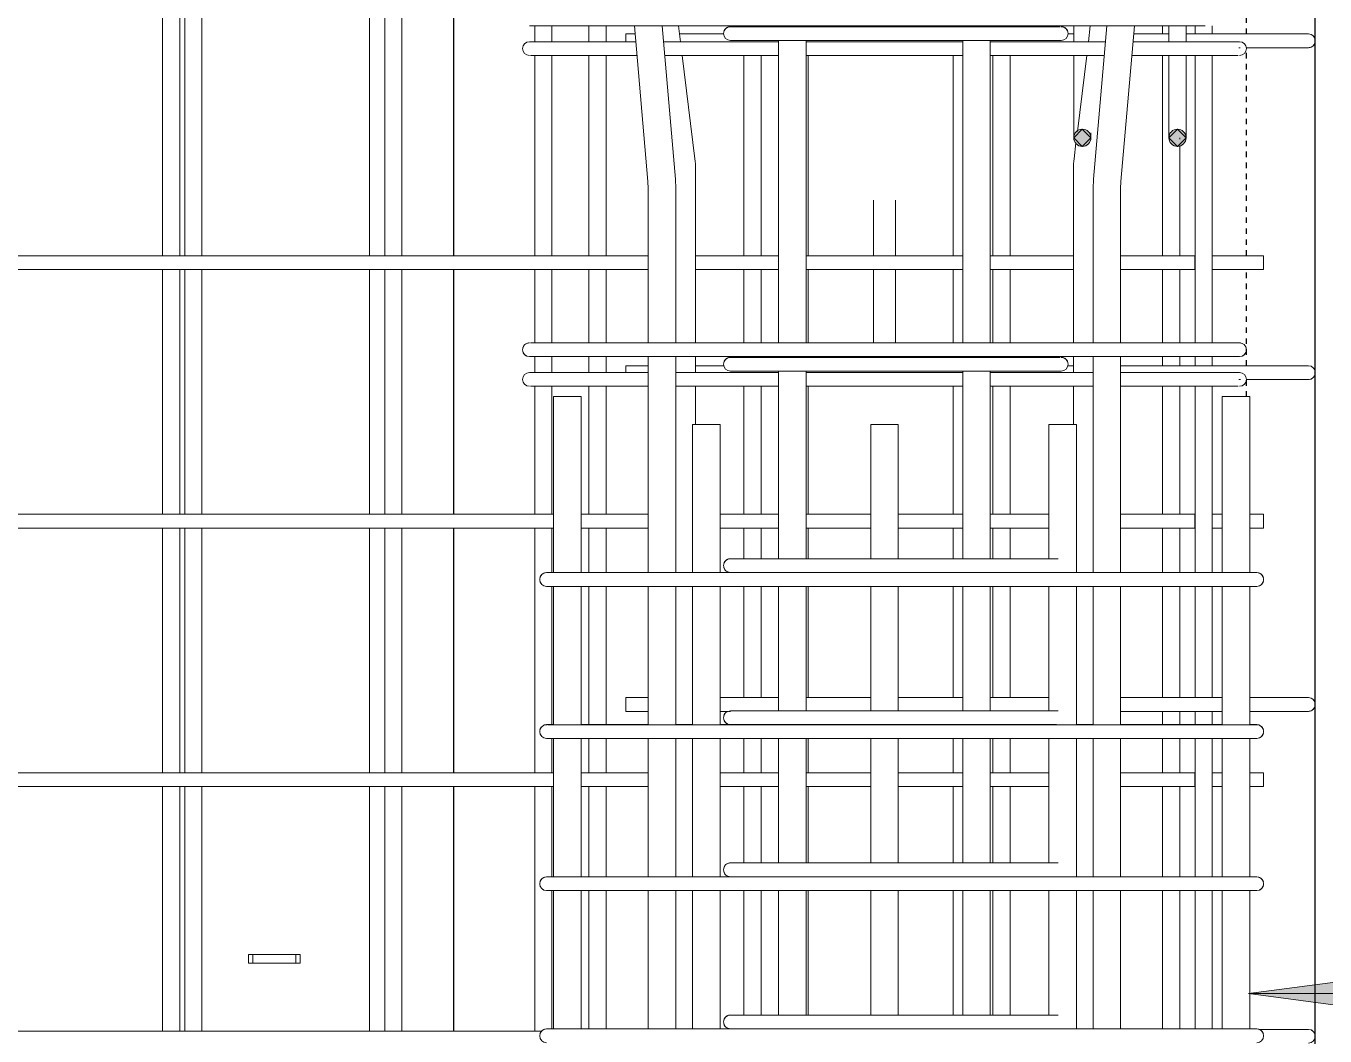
# Model space of a CAD drawing. Header units: millimetres. Extents: x -8986 to 3673, y -4076 to 6190.
# Drawn here: x -5737 to -4983, y -910 to -324 of the extents above; entities that cross this region are included whole.
import ezdxf

# ---------------------------------------------------------------- set-up
doc = ezdxf.new("R2010")
doc.units = ezdxf.units.MM
doc.linetypes.add('Dash', pattern=[6.36, 3.18, -3.18])
for name, color, linetype, lineweight in [('A-GENM', 13, 'Continuous', 18), ('A-WALL', 113, 'Continuous', 25), ('A-WALL-HDLN', 110, 'Dash', 25), ('S-RBAR', 171, 'Continuous', 18), ('S-RBAR-IDEN', 171, 'Continuous', 9)]:
    doc.layers.add(name, color=color, linetype=linetype, lineweight=lineweight)

# ---------------------------------------------------------------- blocks, each defined once
blk = doc.blocks.new('RR spread anchor face based - RR-SA-0_7-110-2888042-Elevation Front 1')
at = {"layer": 'A-GENM'}
for p, q in [((-6075.8, -862.5), (-6073.3, -862.5)), ((-6075.8, -867.5), (-6075.8, -862.5)), ((-6073.3, -862.5), (-6048.3, -862.5)), ((-6073.3, -862.5), (-6073.3, -867.5)), ((-6048.3, -862.5), (-6045.8, -862.5)), ((-6048.3, -862.5), (-6048.3, -867.5)), ((-6045.8, -862.5), (-6045.8, -867.5)), ((-6073.3, -867.5), (-6075.8, -867.5)), ((-6048.3, -867.5), (-6073.3, -867.5)), ((-6045.8, -867.5), (-6048.3, -867.5))]:
    blk.add_line(p, q, dxfattribs=at)
blk = doc.blocks.new('12_7Ø_ Lifting Insert_COLUMN - 12_9Ø Lifting insert-V4-Elevation Front 1')
at = {"layer": 'A-GENM', "flags": 128}
for points in [[(-5245.15, -425), (-5245.15, -425.04), (-5245.15, -425.16), (-5245.15, -425.36), (-5245.15, -425.64), (-5245.15, -426), (-5245.15, -426.43), (-5245.15, -426.95), (-5245.15, -427.54), (-5245.15, -428.21), (-5245.15, -428.95), (-5245.15, -429.76), (-5245.15, -430.65), (-5245.15, -431.61), (-5245.15, -432.64), (-5245.15, -433.73), (-5245.15, -434.9), (-5245.15, -436.12), (-5245.15, -437.41), (-5245.15, -438.76), (-5245.15, -440.16), (-5245.15, -441.63), (-5245.15, -443.14), (-5245.15, -444.71), (-5245.15, -446.32), (-5245.15, -447.98), (-5245.15, -449.69), (-5245.15, -451.43), (-5245.15, -453.22), (-5245.15, -455.03), (-5245.15, -456.88)], [(-5232.45, -457.21), (-5232.45, -456.03), (-5232.45, -454.19), (-5232.45, -452.39), (-5232.45, -450.63), (-5232.45, -448.9), (-5232.45, -447.22), (-5232.45, -445.57), (-5232.45, -443.98), (-5232.45, -442.44), (-5232.45, -440.95), (-5232.45, -439.51), (-5232.45, -438.13), (-5232.45, -436.81), (-5232.45, -435.55), (-5232.45, -434.35), (-5232.45, -433.22), (-5232.45, -432.16), (-5232.45, -431.16), (-5232.45, -430.23), (-5232.45, -429.38), (-5232.45, -428.6), (-5232.45, -427.89), (-5232.45, -427.26), (-5232.45, -426.7), (-5232.45, -426.22), (-5232.45, -425.82), (-5232.45, -425.5), (-5232.45, -425.26), (-5232.45, -425.09), (-5232.45, -425.01), (-5232.45, -425)], [(-5245.15, -465.21), (-5245.15, -466.5), (-5245.15, -468.48), (-5245.15, -470.47), (-5245.15, -472.46), (-5245.15, -474.46), (-5245.15, -476.46), (-5245.15, -478.46), (-5245.15, -480.45), (-5245.15, -482.43), (-5245.15, -484.4), (-5245.15, -486.36), (-5245.15, -488.3), (-5245.15, -490.22), (-5245.15, -492.11), (-5245.15, -493.97), (-5245.15, -495.81), (-5245.15, -497.61), (-5245.15, -499.37), (-5245.15, -501.1), (-5245.15, -502.78), (-5245.15, -504.43), (-5245.15, -506.02), (-5245.15, -507.56)], [(-5232.45, -507.72), (-5232.45, -506.86), (-5232.45, -505.29), (-5232.45, -503.68), (-5232.45, -502.02), (-5232.45, -500.31), (-5232.45, -498.57), (-5232.45, -496.78), (-5232.45, -494.97), (-5232.45, -493.12), (-5232.45, -491.24), (-5232.45, -489.34), (-5232.45, -487.41), (-5232.45, -485.46), (-5232.45, -483.5), (-5232.45, -481.52), (-5232.45, -479.53), (-5232.45, -477.54), (-5232.45, -475.54), (-5232.45, -473.54), (-5232.45, -471.54), (-5232.45, -469.55), (-5232.45, -467.57), (-5232.45, -465.6)]]:
    blk.add_lwpolyline(points, dxfattribs=at)

msp = doc.modelspace()

# ---------------------------------------------------------------- hatches: boundary and pattern name
at = {"layer": 'S-RBAR'}
for points in [[(-5123.99, -393.75), (-5118.99, -388.75), (-5123.99, -383.75), (-5128.99, -388.75)], [(-5068.8, -393.75), (-5063.8, -388.75), (-5068.8, -383.75), (-5073.8, -388.75)]]:
    msp.add_hatch(color=256, dxfattribs=at).paths.add_polyline_path(points)
h = msp.add_hatch(color=256, dxfattribs=at)
edge = h.paths.add_edge_path()
edge.add_arc((-5123.99, -388.75), 5, 0, 360)
h = msp.add_hatch(color=256, dxfattribs=at)
edge = h.paths.add_edge_path()
edge.add_arc((-5068.8, -388.75), 5, 0, 360)
at = {"layer": 'S-RBAR-IDEN'}
msp.add_hatch(color=256, dxfattribs=at).paths.add_polyline_path([(-5027.64, -885.22), (-4952.64, -895.09), (-4952.64, -875.34)])

# ---------------------------------------------------------------- linework, layer by layer
at = {"layer": 'A-WALL'}
for p, q in [((-4988.8, -1395), (-4988.8, 3660)), ((-5488.8, -315.24), (-5488.8, -457.21)), ((-5488.8, -465.21), (-5488.8, -607.17)), ((-5488.8, -615.17), (-5488.8, -757.14)), ((-5488.8, -765.14), (-5488.8, -907.1))]:
    msp.add_line(p, q, dxfattribs=at)
at = {"layer": 'A-WALL-HDLN'}
for p, q in [((-5028.8, -328.5), (-5028.8, -315.24)), ((-5028.8, -457.21), (-5028.8, -336.5)), ((-5028.8, -521), (-5028.8, -465.21)), ((-5028.8, -538.93), (-5028.8, -529))]:
    msp.add_line(p, q, dxfattribs=at)
at = {"layer": 'S-RBAR'}
for p, q in [((-5657.66, -457.21), (-5657.66, -315.24)), ((-5647.66, -457.21), (-5647.66, -315.24)), ((-5644.82, -457.21), (-5644.82, -315.24)), ((-5634.82, -457.21), (-5634.82, -315.24)), ((-5537.58, -457.21), (-5537.58, -315.24)), ((-5528.78, -457.21), (-5528.78, -315.24)), ((-5518.78, -457.21), (-5518.78, -315.24)), ((-5444.8, -323.89), (-5440.07, -323.89)), ((-5441.74, -333.02), (-5441.74, -323.89)), ((-5440.18, -323.89), (-5437.6, -323.89)), ((-5437.72, -323.89), (-5424.8, -323.89)), ((-5431.74, -333.02), (-5431.74, -323.89)), ((-5052.8, -323.89), (-5424.8, -323.89)), ((-5410.33, -333.02), (-5410.33, -323.89)), ((-5400.33, -333.02), (-5400.33, -323.89)), ((-5376.03, -414.07), (-5383.85, -323.89)), ((-5360.08, -412.68), (-5367.79, -323.89)), ((-5357.12, -333.02), (-5358.25, -323.89)), ((-5128.99, -323.89), (-5128.99, -333.02)), ((-5120.48, -333.02), (-5119.36, -323.89)), ((-5117.52, -412.68), (-5109.81, -323.89)), ((-5101.58, -414.07), (-5093.75, -323.89)), ((-5077.47, -328.5), (-5077.47, -323.89)), ((-5073.8, -323.89), (-5073.8, -333.02)), ((-5063.8, -323.89), (-5063.8, -333.02)), ((-5058.6, -328.5), (-5058.6, -323.89)), ((-5048.6, -328.5), (-5048.6, -323.89)), ((-5388.8, -328.5), (-5383.45, -328.5)), ((-5388.8, -333.02), (-5388.8, -328.5)), ((-5357.68, -328.5), (-5332.17, -328.5)), ((-5328.2, -324.29), (-5308.2, -324.29)), ((-5156.2, -324.29), (-5308.2, -324.29)), ((-5156.2, -324.29), (-5142.06, -324.29)), ((-5142.06, -324.29), (-5136.88, -324.29)), ((-5136.24, -324.29), (-5136.2, -324.29)), ((-5132.23, -328.5), (-5128.99, -328.5)), ((-5094.15, -328.5), (-5073.8, -328.5)), ((-5063.8, -328.5), (-5012.8, -328.5)), ((-4992.8, -328.5), (-5012.8, -328.5)), ((-5424.8, -333.02), (-5444.8, -333.02)), ((-5424.8, -333.02), (-5383.06, -333.02)), ((-5367, -333.02), (-5300.2, -333.02)), ((-5328.2, -332.29), (-5308.2, -332.29)), ((-5156.2, -332.29), (-5308.2, -332.29)), ((-5300.2, -401.82), (-5300.2, -332.29)), ((-5284.2, -401.82), (-5284.2, -332.29)), ((-5284.2, -333.02), (-5193.4, -333.02)), ((-5193.4, -401.82), (-5193.4, -332.29)), ((-5177.4, -401.82), (-5177.4, -332.29)), ((-5177.4, -333.02), (-5110.61, -333.02)), ((-5156.2, -332.29), (-5143.28, -332.29)), ((-5143.41, -332.29), (-5140.82, -332.29)), ((-5140.93, -332.29), (-5136.2, -332.29)), ((-5094.55, -333.02), (-5052.8, -333.02)), ((-5032.8, -333.02), (-5052.8, -333.02)), ((-5033.1, -336.5), (-5032.35, -336.5)), ((-5028.87, -336.5), (-5012.8, -336.5)), ((-4992.8, -336.5), (-5012.8, -336.5)), ((-5438.95, -341.02), (-5444.12, -341.02)), ((-5441.74, -457.21), (-5441.74, -341.02)), ((-5424.8, -341.02), (-5438.95, -341.02)), ((-5431.74, -457.21), (-5431.74, -341.02)), ((-5424.8, -341.02), (-5382.37, -341.02)), ((-5410.33, -457.21), (-5410.33, -341.02)), ((-5400.33, -457.21), (-5400.33, -341.02)), ((-5366.31, -341.02), (-5300.2, -341.02)), ((-5348.79, -400.89), (-5356.14, -341.02)), ((-5320.31, -457.21), (-5320.31, -341.02)), ((-5310.31, -457.21), (-5310.31, -341.02)), ((-5284.2, -341.02), (-5193.4, -341.02)), ((-5283.09, -457.21), (-5283.09, -341.02)), ((-5198.89, -457.21), (-5198.89, -341.02)), ((-5177.4, -341.02), (-5111.3, -341.02)), ((-5175.84, -457.21), (-5175.84, -341.02)), ((-5165.84, -457.21), (-5165.84, -341.02)), ((-5128.99, -341.02), (-5128.99, -353.75)), ((-5126.87, -385.03), (-5121.47, -341.02)), ((-5095.24, -341.02), (-5052.8, -341.02)), ((-5077.47, -457.21), (-5077.47, -341.02)), ((-5073.8, -341.02), (-5073.8, -353.75)), ((-5063.8, -341.02), (-5063.8, -353.75)), ((-5058.6, -507.72), (-5058.6, -341.02)), ((-5038.66, -341.02), (-5052.8, -341.02)), ((-5048.6, -507.72), (-5048.6, -341.02)), ((-5033.49, -341.02), (-5038.66, -341.02)), ((-5128.99, -353.75), (-5128.99, -388.75)), ((-5073.8, -353.75), (-5073.8, -388.75)), ((-5063.8, -353.75), (-5063.8, -388.75)), ((-5123.99, -383.75), (-5128.99, -388.75)), ((-5118.99, -388.75), (-5123.99, -383.75)), ((-5068.8, -383.75), (-5073.8, -388.75)), ((-5063.8, -388.75), (-5068.8, -383.75)), ((-5128.99, -388.75), (-5123.99, -393.75)), ((-5128.82, -400.89), (-5127.69, -391.73)), ((-5123.99, -393.75), (-5118.99, -388.75)), ((-5118.99, -385.78), (-5118.99, -388.75)), ((-5073.8, -388.75), (-5068.8, -393.75)), ((-5068.8, -393.75), (-5063.8, -388.75)), ((-5067.47, -389.58), (-5067.47, -388.75)), ((-5067.47, -457.21), (-5067.47, -393.58)), ((-5348.43, -507.72), (-5348.43, -406.73)), ((-5300.2, -406.7), (-5300.2, -401.82)), ((-5300.2, -507.72), (-5300.2, -406.7)), ((-5284.2, -406.7), (-5284.2, -401.82)), ((-5284.2, -507.72), (-5284.2, -406.7)), ((-5193.4, -406.7), (-5193.4, -401.82)), ((-5193.4, -507.72), (-5193.4, -406.7)), ((-5177.4, -406.7), (-5177.4, -401.82)), ((-5177.4, -507.72), (-5177.4, -406.7)), ((-5129.17, -507.72), (-5129.17, -406.73)), ((-5375.84, -418.25), (-5376.03, -414.07)), ((-5359.84, -418.25), (-5360.08, -412.68)), ((-5117.76, -418.25), (-5117.52, -412.68)), ((-5101.76, -418.25), (-5101.58, -414.07)), ((-5375.84, -507.72), (-5375.84, -418.25)), ((-5359.84, -507.72), (-5359.84, -418.25)), ((-5117.76, -507.72), (-5117.76, -418.25)), ((-5101.76, -507.72), (-5101.76, -418.25)), ((-6276.57, -457.21), (-5375.84, -457.21)), ((-5348.43, -457.21), (-5300.2, -457.21)), ((-5284.2, -457.21), (-5193.4, -457.21)), ((-5177.4, -457.21), (-5129.17, -457.21)), ((-5101.76, -457.21), (-5058.8, -457.21)), ((-5058.8, -465.21), (-5058.8, -457.21)), ((-5048.6, -457.21), (-5018.8, -457.21)), ((-5018.8, -465.21), (-5018.8, -457.21)), ((-6277.51, -465.21), (-5375.84, -465.21)), ((-5657.66, -607.17), (-5657.66, -465.21)), ((-5647.66, -607.17), (-5647.66, -465.21)), ((-5644.82, -607.17), (-5644.82, -465.21)), ((-5634.82, -607.17), (-5634.82, -465.21)), ((-5537.58, -607.17), (-5537.58, -465.21)), ((-5528.78, -607.17), (-5528.78, -465.21)), ((-5518.78, -607.17), (-5518.78, -465.21)), ((-5441.74, -507.72), (-5441.74, -465.21)), ((-5431.74, -507.72), (-5431.74, -465.21)), ((-5410.33, -507.72), (-5410.33, -465.21)), ((-5400.33, -507.72), (-5400.33, -465.21)), ((-5348.43, -465.21), (-5300.2, -465.21)), ((-5320.31, -507.72), (-5320.31, -465.21)), ((-5310.31, -507.72), (-5310.31, -465.21)), ((-5284.2, -465.21), (-5193.4, -465.21)), ((-5283.09, -507.72), (-5283.09, -465.21)), ((-5198.89, -507.72), (-5198.89, -465.21)), ((-5177.4, -465.21), (-5129.17, -465.21)), ((-5175.84, -507.72), (-5175.84, -465.21)), ((-5165.84, -507.72), (-5165.84, -465.21)), ((-5101.76, -465.21), (-5058.8, -465.21)), ((-5077.47, -507.72), (-5077.47, -465.21)), ((-5067.47, -507.72), (-5067.47, -465.21)), ((-5048.6, -465.21), (-5018.8, -465.21)), ((-5444.8, -507.72), (-5444.72, -507.72)), ((-5444.12, -507.72), (-5438.95, -507.72)), ((-5438.95, -507.72), (-5424.8, -507.72)), ((-5052.8, -507.72), (-5424.8, -507.72)), ((-5052.8, -507.72), (-5032.8, -507.72)), ((-5444.8, -515.72), (-5440.07, -515.72)), ((-5441.74, -524.93), (-5441.74, -515.72)), ((-5440.18, -515.72), (-5437.6, -515.72)), ((-5437.72, -515.72), (-5424.8, -515.72)), ((-5431.74, -524.93), (-5431.74, -515.72)), ((-5052.8, -515.72), (-5424.8, -515.72)), ((-5410.33, -524.93), (-5410.33, -515.72)), ((-5400.33, -524.93), (-5400.33, -515.72)), ((-5375.84, -641), (-5375.84, -515.72)), ((-5359.84, -641), (-5359.84, -515.72)), ((-5348.43, -524.93), (-5348.43, -515.72)), ((-5328.2, -516.15), (-5308.2, -516.15)), ((-5156.2, -516.15), (-5308.2, -516.15)), ((-5156.2, -516.15), (-5142.06, -516.15)), ((-5142.06, -516.15), (-5136.88, -516.15)), ((-5136.24, -516.15), (-5136.2, -516.15)), ((-5129.17, -524.93), (-5129.17, -515.72)), ((-5117.76, -641), (-5117.76, -515.72)), ((-5101.76, -641), (-5101.76, -515.72)), ((-5077.47, -521), (-5077.47, -515.72)), ((-5067.47, -521), (-5067.47, -515.72)), ((-5058.6, -521), (-5058.6, -515.72)), ((-5052.8, -515.72), (-5032.8, -515.72)), ((-5048.6, -521), (-5048.6, -515.72)), ((-5424.8, -524.93), (-5444.8, -524.93)), ((-5424.8, -524.93), (-5375.84, -524.93)), ((-5388.8, -521), (-5375.84, -521)), ((-5388.8, -524.93), (-5388.8, -521)), ((-5359.84, -524.93), (-5300.2, -524.93)), ((-5348.43, -521), (-5332.09, -521)), ((-5328.2, -524.15), (-5308.2, -524.15)), ((-5156.2, -524.15), (-5308.2, -524.15)), ((-5300.2, -632.93), (-5300.2, -524.15)), ((-5284.2, -632.93), (-5284.2, -524.15)), ((-5284.2, -524.93), (-5193.4, -524.93)), ((-5193.4, -632.93), (-5193.4, -524.15)), ((-5177.4, -632.93), (-5177.4, -524.15)), ((-5177.4, -524.93), (-5117.76, -524.93)), ((-5156.2, -524.15), (-5143.28, -524.15)), ((-5143.41, -524.15), (-5140.82, -524.15)), ((-5140.93, -524.15), (-5136.2, -524.15)), ((-5132.31, -521), (-5129.17, -521)), ((-5101.76, -521), (-5012.8, -521)), ((-5101.76, -524.93), (-5052.8, -524.93)), ((-5032.8, -524.93), (-5052.8, -524.93)), ((-4992.8, -521), (-5012.8, -521)), ((-5438.95, -532.93), (-5444.12, -532.93)), ((-5441.74, -607.17), (-5441.74, -532.93)), ((-5424.8, -532.93), (-5438.95, -532.93)), ((-5431.74, -607.17), (-5431.74, -532.93)), ((-5424.8, -532.93), (-5375.84, -532.93)), ((-5410.33, -607.17), (-5410.33, -532.93)), ((-5400.33, -607.17), (-5400.33, -532.93)), ((-5359.84, -532.93), (-5300.2, -532.93)), ((-5348.43, -555), (-5348.43, -532.93)), ((-5320.31, -607.17), (-5320.31, -532.93)), ((-5310.31, -607.17), (-5310.31, -532.93)), ((-5284.2, -532.93), (-5193.4, -532.93)), ((-5283.09, -607.17), (-5283.09, -532.93)), ((-5198.89, -607.17), (-5198.89, -532.93)), ((-5177.4, -532.93), (-5117.76, -532.93)), ((-5175.84, -607.17), (-5175.84, -532.93)), ((-5165.84, -607.17), (-5165.84, -532.93)), ((-5129.17, -555), (-5129.17, -532.93)), ((-5101.76, -532.93), (-5052.8, -532.93)), ((-5077.47, -607.17), (-5077.47, -532.93)), ((-5067.47, -607.17), (-5067.47, -532.93)), ((-5058.6, -640.93), (-5058.6, -532.93)), ((-5038.66, -532.93), (-5052.8, -532.93)), ((-5048.6, -640.93), (-5048.6, -532.93)), ((-5033.49, -532.93), (-5038.66, -532.93)), ((-5033.15, -529), (-5032.27, -529)), ((-5028.85, -529), (-5012.8, -529)), ((-4992.8, -529), (-5012.8, -529)), ((-5414.8, -538.93), (-5430.8, -538.93)), ((-5430.8, -641), (-5430.8, -538.93)), ((-5414.8, -641), (-5414.8, -538.93)), ((-5042.8, -538.93), (-5042.8, -641)), ((-5042.8, -538.93), (-5026.8, -538.93)), ((-5026.8, -538.93), (-5026.8, -641)), ((-5350.2, -555), (-5350.2, -641)), ((-5350.2, -555), (-5334.2, -555)), ((-5334.2, -555), (-5334.2, -641)), ((-5246.8, -555), (-5246.8, -632.93)), ((-5246.8, -555), (-5230.8, -555)), ((-5230.8, -555), (-5230.8, -632.93)), ((-5143.4, -555), (-5143.4, -632.93)), ((-5143.4, -555), (-5127.4, -555)), ((-5127.4, -555), (-5127.4, -641)), ((-6212.02, -607.17), (-5430.98, -607.17)), ((-5414.8, -607.17), (-5375.84, -607.17)), ((-5334.2, -607.17), (-5300.2, -607.17)), ((-5284.2, -607.17), (-5246.8, -607.17)), ((-5230.8, -607.17), (-5193.4, -607.17)), ((-5177.4, -607.17), (-5143.4, -607.17)), ((-5101.76, -607.17), (-5058.8, -607.17)), ((-5058.8, -615.17), (-5058.8, -607.17)), ((-5048.6, -607.17), (-5042.8, -607.17)), ((-5026.8, -607.17), (-5018.8, -607.17)), ((-5018.8, -615.17), (-5018.8, -607.17)), ((-6212.02, -615.17), (-5430.98, -615.17)), ((-5657.66, -757.14), (-5657.66, -615.17)), ((-5647.66, -757.14), (-5647.66, -615.17)), ((-5644.82, -757.14), (-5644.82, -615.17)), ((-5634.82, -757.14), (-5634.82, -615.17)), ((-5537.58, -757.14), (-5537.58, -615.17)), ((-5528.78, -757.14), (-5528.78, -615.17)), ((-5518.78, -757.14), (-5518.78, -615.17)), ((-5441.74, -757.14), (-5441.74, -615.17)), ((-5431.74, -640.93), (-5431.74, -615.17)), ((-5414.8, -615.17), (-5375.84, -615.17)), ((-5410.33, -640.93), (-5410.33, -615.17)), ((-5400.33, -640.93), (-5400.33, -615.17)), ((-5334.2, -615.17), (-5300.2, -615.17)), ((-5320.31, -632.93), (-5320.31, -615.17)), ((-5310.31, -632.93), (-5310.31, -615.17)), ((-5284.2, -615.17), (-5246.8, -615.17)), ((-5283.09, -632.93), (-5283.09, -615.17)), ((-5230.8, -615.17), (-5193.4, -615.17)), ((-5198.89, -632.93), (-5198.89, -615.17)), ((-5177.4, -615.17), (-5143.4, -615.17)), ((-5175.84, -632.93), (-5175.84, -615.17)), ((-5165.84, -632.93), (-5165.84, -615.17)), ((-5101.76, -615.17), (-5058.8, -615.17)), ((-5077.47, -640.93), (-5077.47, -615.17)), ((-5067.47, -640.93), (-5067.47, -615.17)), ((-5048.6, -615.17), (-5042.8, -615.17)), ((-5026.8, -615.17), (-5018.8, -615.17)), ((-5328.2, -632.93), (-5308.2, -632.93)), ((-5156.2, -632.93), (-5308.2, -632.93)), ((-5156.2, -632.93), (-5142.06, -632.93)), ((-5142.06, -632.93), (-5137.99, -632.93)), ((-5431.25, -640.93), (-5434.8, -640.93)), ((-5434.8, -641), (-5434.72, -641)), ((-5434.12, -641), (-5428.95, -641)), ((-5428.95, -641), (-5414.8, -641)), ((-5414.8, -640.93), (-5375.84, -640.93)), ((-5042.8, -641), (-5414.8, -641)), ((-5359.84, -640.93), (-5350.2, -640.93)), ((-5334.2, -640.93), (-5328.2, -640.93)), ((-5328.2, -640.93), (-5308.2, -640.93)), ((-5156.2, -640.93), (-5308.2, -640.93)), ((-5156.2, -640.93), (-5143.28, -640.93)), ((-5143.41, -640.93), (-5140.82, -640.93)), ((-5140.93, -640.93), (-5138.88, -640.93)), ((-5127.4, -640.93), (-5117.76, -640.93)), ((-5101.76, -640.93), (-5042.8, -640.93)), ((-5042.8, -641), (-5022.8, -641)), ((-5022.8, -640.93), (-5026.5, -640.93)), ((-5434.8, -649), (-5430.07, -649)), ((-5431.74, -729.18), (-5431.74, -649)), ((-5430.8, -729.25), (-5430.8, -649)), ((-5430.18, -649), (-5427.6, -649)), ((-5427.72, -649), (-5414.8, -649)), ((-5042.8, -649), (-5414.8, -649)), ((-5414.8, -729.25), (-5414.8, -649)), ((-5410.33, -729.18), (-5410.33, -649)), ((-5400.33, -729.18), (-5400.33, -649)), ((-5375.84, -729.25), (-5375.84, -649)), ((-5359.84, -729.25), (-5359.84, -649)), ((-5350.2, -649), (-5350.2, -729.25)), ((-5334.2, -649), (-5334.2, -729.25)), ((-5320.31, -713.5), (-5320.31, -649)), ((-5310.31, -713.5), (-5310.31, -649)), ((-5300.2, -721.18), (-5300.2, -649)), ((-5284.2, -721.18), (-5284.2, -649)), ((-5283.09, -713.5), (-5283.09, -649)), ((-5246.8, -649), (-5246.8, -721.18)), ((-5230.8, -649), (-5230.8, -721.18)), ((-5198.89, -713.5), (-5198.89, -649)), ((-5193.4, -721.18), (-5193.4, -649)), ((-5177.4, -721.18), (-5177.4, -649)), ((-5175.84, -713.5), (-5175.84, -649)), ((-5165.84, -713.5), (-5165.84, -649)), ((-5143.4, -649), (-5143.4, -721.18)), ((-5127.4, -649), (-5127.4, -729.25)), ((-5117.76, -729.25), (-5117.76, -649)), ((-5101.76, -729.25), (-5101.76, -649)), ((-5077.47, -713.5), (-5077.47, -649)), ((-5067.47, -713.5), (-5067.47, -649)), ((-5058.6, -713.5), (-5058.6, -649)), ((-5048.6, -713.5), (-5048.6, -649)), ((-5042.8, -649), (-5022.8, -649)), ((-5042.8, -649), (-5042.8, -729.25)), ((-5026.8, -649), (-5026.8, -729.25)), ((-5388.8, -713.5), (-5375.84, -713.5)), ((-5388.8, -721.5), (-5388.8, -713.5)), ((-5334.2, -713.5), (-5300.2, -713.5)), ((-5284.2, -713.5), (-5246.8, -713.5)), ((-5230.8, -713.5), (-5193.4, -713.5)), ((-5177.4, -713.5), (-5143.4, -713.5)), ((-5101.76, -713.5), (-5042.8, -713.5)), ((-5026.8, -713.5), (-5012.8, -713.5)), ((-4992.8, -713.5), (-5012.8, -713.5)), ((-5388.8, -721.5), (-5375.84, -721.5)), ((-5334.2, -721.5), (-5329.67, -721.5)), ((-5329.21, -721.5), (-5328.14, -721.5)), ((-5328.2, -721.18), (-5308.2, -721.18)), ((-5156.2, -721.18), (-5308.2, -721.18)), ((-5156.2, -721.18), (-5142.06, -721.18)), ((-5142.06, -721.18), (-5137.99, -721.18)), ((-5101.76, -721.5), (-5042.8, -721.5)), ((-5077.47, -729.18), (-5077.47, -721.5)), ((-5067.47, -729.18), (-5067.47, -721.5)), ((-5058.6, -729.18), (-5058.6, -721.5)), ((-5048.6, -729.18), (-5048.6, -721.5)), ((-5026.8, -721.5), (-5012.8, -721.5)), ((-4992.8, -721.5), (-5012.8, -721.5)), ((-5431.25, -729.18), (-5434.8, -729.18)), ((-5434.8, -729.25), (-5434.72, -729.25)), ((-5434.12, -729.25), (-5428.95, -729.25)), ((-5428.95, -729.25), (-5414.8, -729.25)), ((-5414.8, -729.18), (-5375.84, -729.18)), ((-5042.8, -729.25), (-5414.8, -729.25)), ((-5359.84, -729.18), (-5350.2, -729.18)), ((-5334.2, -729.18), (-5328.2, -729.18)), ((-5328.2, -729.18), (-5308.2, -729.18)), ((-5156.2, -729.18), (-5308.2, -729.18)), ((-5156.2, -729.18), (-5143.28, -729.18)), ((-5143.41, -729.18), (-5140.82, -729.18)), ((-5140.93, -729.18), (-5138.88, -729.18)), ((-5127.4, -729.18), (-5117.76, -729.18)), ((-5101.76, -729.18), (-5042.8, -729.18)), ((-5042.8, -729.25), (-5022.8, -729.25)), ((-5022.8, -729.18), (-5026.5, -729.18)), ((-5434.8, -737.25), (-5430.07, -737.25)), ((-5431.74, -757.14), (-5431.74, -737.25)), ((-5430.8, -817.5), (-5430.8, -737.25)), ((-5430.18, -737.25), (-5427.6, -737.25)), ((-5427.72, -737.25), (-5414.8, -737.25)), ((-5042.8, -737.25), (-5414.8, -737.25)), ((-5414.8, -817.5), (-5414.8, -737.25)), ((-5410.33, -757.14), (-5410.33, -737.25)), ((-5400.33, -757.14), (-5400.33, -737.25)), ((-5375.84, -817.5), (-5375.84, -737.25)), ((-5359.84, -817.5), (-5359.84, -737.25)), ((-5350.2, -737.25), (-5350.2, -817.5)), ((-5334.2, -737.25), (-5334.2, -817.5)), ((-5320.31, -757.14), (-5320.31, -737.25)), ((-5310.31, -757.14), (-5310.31, -737.25)), ((-5300.2, -809.43), (-5300.2, -737.25)), ((-5284.2, -809.43), (-5284.2, -737.25)), ((-5283.09, -757.14), (-5283.09, -737.25)), ((-5246.8, -737.25), (-5246.8, -809.43)), ((-5230.8, -737.25), (-5230.8, -809.43)), ((-5198.89, -757.14), (-5198.89, -737.25)), ((-5193.4, -809.43), (-5193.4, -737.25)), ((-5177.4, -809.43), (-5177.4, -737.25)), ((-5175.84, -757.14), (-5175.84, -737.25)), ((-5165.84, -757.14), (-5165.84, -737.25)), ((-5143.4, -737.25), (-5143.4, -809.43)), ((-5127.4, -737.25), (-5127.4, -817.5)), ((-5117.76, -817.5), (-5117.76, -737.25)), ((-5101.76, -817.5), (-5101.76, -737.25)), ((-5077.47, -757.14), (-5077.47, -737.25)), ((-5067.47, -757.14), (-5067.47, -737.25)), ((-5058.6, -817.43), (-5058.6, -737.25)), ((-5048.6, -817.43), (-5048.6, -737.25)), ((-5042.8, -737.25), (-5022.8, -737.25)), ((-5042.8, -737.25), (-5042.8, -817.5)), ((-5026.8, -737.25), (-5026.8, -817.5)), ((-6212.02, -757.14), (-5430.98, -757.14)), ((-5414.8, -757.14), (-5375.84, -757.14)), ((-5334.2, -757.14), (-5300.2, -757.14)), ((-5284.2, -757.14), (-5246.8, -757.14)), ((-5230.8, -757.14), (-5193.4, -757.14)), ((-5177.4, -757.14), (-5143.4, -757.14)), ((-5101.76, -757.14), (-5058.8, -757.14)), ((-5058.8, -765.14), (-5058.8, -757.14)), ((-5048.6, -757.14), (-5042.8, -757.14)), ((-5026.8, -757.14), (-5018.8, -757.14)), ((-5018.8, -765.14), (-5018.8, -757.14)), ((-6212.02, -765.14), (-5430.98, -765.14)), ((-5657.66, -907.1), (-5657.66, -765.14)), ((-5647.66, -907.1), (-5647.66, -765.14)), ((-5644.82, -907.1), (-5644.82, -765.14)), ((-5634.82, -907.1), (-5634.82, -765.14)), ((-5537.58, -907.1), (-5537.58, -765.14)), ((-5528.78, -907.1), (-5528.78, -765.14)), ((-5518.78, -907.1), (-5518.78, -765.14)), ((-5441.74, -907.1), (-5441.74, -765.14)), ((-5431.74, -817.43), (-5431.74, -765.14)), ((-5414.8, -765.14), (-5375.84, -765.14)), ((-5410.33, -817.43), (-5410.33, -765.14)), ((-5400.33, -817.43), (-5400.33, -765.14)), ((-5334.2, -765.14), (-5300.2, -765.14)), ((-5320.31, -809.43), (-5320.31, -765.14)), ((-5310.31, -809.43), (-5310.31, -765.14)), ((-5284.2, -765.14), (-5246.8, -765.14)), ((-5283.09, -809.43), (-5283.09, -765.14)), ((-5230.8, -765.14), (-5193.4, -765.14)), ((-5198.89, -809.43), (-5198.89, -765.14)), ((-5177.4, -765.14), (-5143.4, -765.14)), ((-5175.84, -809.43), (-5175.84, -765.14)), ((-5165.84, -809.43), (-5165.84, -765.14)), ((-5101.76, -765.14), (-5058.8, -765.14)), ((-5077.47, -817.43), (-5077.47, -765.14)), ((-5067.47, -817.43), (-5067.47, -765.14)), ((-5048.6, -765.14), (-5042.8, -765.14)), ((-5026.8, -765.14), (-5018.8, -765.14)), ((-5328.2, -809.43), (-5308.2, -809.43)), ((-5156.2, -809.43), (-5308.2, -809.43)), ((-5156.2, -809.43), (-5142.06, -809.43)), ((-5142.06, -809.43), (-5137.99, -809.43)), ((-5431.25, -817.43), (-5434.8, -817.43)), ((-5434.8, -817.5), (-5434.72, -817.5)), ((-5434.12, -817.5), (-5428.95, -817.5)), ((-5428.95, -817.5), (-5414.8, -817.5)), ((-5414.8, -817.43), (-5375.84, -817.43)), ((-5042.8, -817.5), (-5414.8, -817.5)), ((-5359.84, -817.43), (-5350.2, -817.43)), ((-5334.2, -817.43), (-5328.2, -817.43)), ((-5328.2, -817.43), (-5308.2, -817.43)), ((-5156.2, -817.43), (-5308.2, -817.43)), ((-5156.2, -817.43), (-5143.28, -817.43)), ((-5143.41, -817.43), (-5140.82, -817.43)), ((-5140.93, -817.43), (-5138.88, -817.43)), ((-5127.4, -817.43), (-5117.76, -817.43)), ((-5101.76, -817.43), (-5042.8, -817.43)), ((-5042.8, -817.5), (-5022.8, -817.5)), ((-5022.8, -817.43), (-5026.5, -817.43)), ((-5434.8, -825.5), (-5430.07, -825.5)), ((-5431.74, -905.68), (-5431.74, -825.5)), ((-5430.8, -905.75), (-5430.8, -825.5)), ((-5430.18, -825.5), (-5427.6, -825.5)), ((-5427.72, -825.5), (-5414.8, -825.5)), ((-5042.8, -825.5), (-5414.8, -825.5)), ((-5414.8, -905.75), (-5414.8, -825.5)), ((-5410.33, -905.68), (-5410.33, -825.5)), ((-5400.33, -905.68), (-5400.33, -825.5)), ((-5375.84, -905.75), (-5375.84, -825.5)), ((-5359.84, -905.75), (-5359.84, -825.5)), ((-5350.2, -825.5), (-5350.2, -905.75)), ((-5334.2, -825.5), (-5334.2, -905.75)), ((-5320.31, -897.68), (-5320.31, -825.5)), ((-5310.31, -897.68), (-5310.31, -825.5)), ((-5300.2, -897.68), (-5300.2, -825.5)), ((-5284.2, -897.68), (-5284.2, -825.5)), ((-5283.09, -897.68), (-5283.09, -825.5)), ((-5246.8, -825.5), (-5246.8, -897.68)), ((-5230.8, -825.5), (-5230.8, -897.68)), ((-5198.89, -897.68), (-5198.89, -825.5)), ((-5193.4, -897.68), (-5193.4, -825.5)), ((-5177.4, -897.68), (-5177.4, -825.5)), ((-5175.84, -897.68), (-5175.84, -825.5)), ((-5165.84, -897.68), (-5165.84, -825.5)), ((-5143.4, -825.5), (-5143.4, -897.68)), ((-5127.4, -825.5), (-5127.4, -905.75)), ((-5117.76, -905.75), (-5117.76, -825.5)), ((-5101.76, -905.75), (-5101.76, -825.5)), ((-5077.47, -905.68), (-5077.47, -825.5)), ((-5067.47, -905.68), (-5067.47, -825.5)), ((-5058.6, -905.68), (-5058.6, -825.5)), ((-5048.6, -905.68), (-5048.6, -825.5)), ((-5042.8, -825.5), (-5022.8, -825.5)), ((-5042.8, -825.5), (-5042.8, -905.75)), ((-5026.8, -825.5), (-5026.8, -905.75)), ((-5328.2, -897.68), (-5308.2, -897.68)), ((-5156.2, -897.68), (-5308.2, -897.68)), ((-5156.2, -897.68), (-5142.06, -897.68)), ((-5142.06, -897.68), (-5137.99, -897.68)), ((-6205.18, -907.1), (-5437.48, -907.1)), ((-5431.25, -905.68), (-5434.8, -905.68)), ((-5434.8, -905.75), (-5434.72, -905.75)), ((-5434.12, -905.75), (-5428.95, -905.75)), ((-5428.95, -905.75), (-5414.8, -905.75)), ((-5414.8, -905.68), (-5375.84, -905.68)), ((-5042.8, -905.75), (-5414.8, -905.75)), ((-5359.84, -905.68), (-5350.2, -905.68)), ((-5334.2, -905.68), (-5328.2, -905.68)), ((-5328.2, -905.68), (-5308.2, -905.68)), ((-5156.2, -905.68), (-5308.2, -905.68)), ((-5156.2, -905.68), (-5143.28, -905.68)), ((-5143.41, -905.68), (-5140.82, -905.68)), ((-5140.93, -905.68), (-5138.88, -905.68)), ((-5127.4, -905.68), (-5117.76, -905.68)), ((-5101.76, -905.68), (-5042.8, -905.68)), ((-5042.8, -905.75), (-5022.8, -905.75)), ((-5022.8, -905.68), (-5026.5, -905.68)), ((-5021.33, -906), (-5012.8, -906)), ((-4992.8, -906), (-5012.8, -906))]:
    msp.add_line(p, q, dxfattribs=at)
for centre in [(-5123.99, -388.75), (-5068.8, -388.75)]:
    msp.add_circle(centre, 5, dxfattribs=at)
for centre, radius, start, end in [((-5328.2, -328.29), 4, 90, 270), ((-5328.2, -328.29), 4, 120, 165), ((-5328.2, -328.29), 4, 90, 105), ((-5136.2, -328.29), 4, 270, 90), ((-5136.2, -328.29), 4, 75, 90), ((-5136.2, -328.29), 4, 270, 90), ((-5136.2, -328.29), 4, 15, 60), ((-4992.8, -332.5), 4, 270, 90), ((-4992.8, -332.5), 4, 15, 60), ((-5444.8, -337.02), 4, 90, 270), ((-5032.8, -337.02), 4, 270, 90), ((-4992.8, -332.5), 4, 270, 285), ((-4992.8, -332.5), 4, 300, 345), ((-5123.99, -388.75), 5, 180, 0), ((-5068.8, -388.75), 5, 180, 0), ((-5396.43, -406.73), 48, 0, 7), ((-5081.17, -406.73), 48, 173, 180), ((-5444.8, -511.72), 4, 90, 270), ((-5444.8, -511.72), 4, 90, 270), ((-5444.8, -511.72), 4, 120, 165), ((-5444.8, -511.72), 4, 90, 105), ((-5032.8, -511.72), 4, 75, 90), ((-5032.8, -511.72), 4, 270, 90), ((-5032.8, -511.72), 4, 15, 60), ((-5444.8, -511.72), 4, 195, 240), ((-5328.2, -520.15), 4, 90, 270), ((-5328.2, -520.15), 4, 120, 165), ((-5328.2, -520.15), 4, 90, 105), ((-5136.2, -520.15), 4, 270, 90), ((-5136.2, -520.15), 4, 75, 90), ((-5136.2, -520.15), 4, 270, 90), ((-5136.2, -520.15), 4, 15, 60), ((-5032.8, -511.72), 4, 300, 345), ((-5444.8, -528.93), 4, 90, 270), ((-5032.8, -528.93), 4, 270, 90), ((-4992.8, -525), 4, 270, 90), ((-4992.8, -525), 4, 15, 60), ((-4992.8, -525), 4, 300, 345), ((-4992.8, -525), 4, 270, 285), ((-5328.2, -636.93), 4, 90, 270), ((-5328.2, -636.93), 4, 90, 105), ((-5328.2, -636.93), 4, 120, 165), ((-5328.2, -636.93), 4, 195, 240), ((-5434.8, -645), 4, 90, 270), ((-5434.8, -645), 4, 90, 270), ((-5434.8, -644.93), 4, 90, 165), ((-5434.8, -644.93), 4, 195, 237.75631), ((-5022.8, -644.93), 4, 15.53894, 90), ((-5022.8, -645), 4, 270, 90), ((-5022.8, -645), 4, 300, 344.46106), ((-5022.8, -645), 4, 15.53894, 57.75631), ((-5022.8, -644.93), 4, 302.24369, 344.46106), ((-4992.8, -717.5), 4, 270, 90), ((-4992.8, -717.5), 4, 15, 60), ((-5328.2, -725.18), 4, 90, 270), ((-5328.2, -725.18), 4, 120, 165), ((-4992.8, -717.5), 4, 270, 285), ((-4992.8, -717.5), 4, 300, 345), ((-5434.8, -733.25), 4, 90, 270), ((-5434.8, -733.25), 4, 90, 270), ((-5434.8, -733.18), 4, 90, 165), ((-5328.2, -725.18), 4, 195, 240), ((-5022.8, -733.18), 4, 15.53894, 90), ((-5022.8, -733.25), 4, 270, 90), ((-5022.8, -733.25), 4, 15.53894, 57.75631), ((-5434.8, -733.18), 4, 195, 237.75631), ((-5022.8, -733.25), 4, 300, 344.46106), ((-5022.8, -733.18), 4, 302.24369, 344.46106), ((-5328.2, -813.43), 4, 90, 270), ((-5328.2, -813.43), 4, 120, 165), ((-5328.2, -813.43), 4, 90, 105), ((-5434.8, -821.5), 4, 90, 270), ((-5434.8, -821.5), 4, 90, 270), ((-5434.8, -821.43), 4, 90, 165), ((-5328.2, -813.43), 4, 195, 240), ((-5022.8, -821.43), 4, 15.53894, 90), ((-5022.8, -821.5), 4, 270, 90), ((-5022.8, -821.5), 4, 15.53894, 57.75631), ((-5434.8, -821.43), 4, 195, 237.75631), ((-5022.8, -821.5), 4, 300, 344.46106), ((-5022.8, -821.43), 4, 302.24369, 344.46106), ((-5328.2, -901.68), 4, 90, 270), ((-5328.2, -901.68), 4, 120, 165), ((-5328.2, -901.68), 4, 195, 240), ((-5328.2, -901.68), 4, 90, 105), ((-5434.8, -909.75), 4, 90, 270), ((-5434.8, -909.75), 4, 90, 270), ((-5434.8, -909.68), 4, 90, 165), ((-5022.8, -909.68), 4, 15.53894, 90), ((-5022.8, -909.75), 4, 270, 90), ((-4992.8, -910), 4, 270, 90), ((-4992.8, -910), 4, 15, 60)]:
    msp.add_arc(centre, radius, start, end, dxfattribs=at)
at = {"layer": 'S-RBAR-IDEN'}
for p, q in [((-4952.64, -875.34), (-5027.64, -885.22)), ((-5027.64, -885.22), (-4952.64, -895.09)), ((-5027.64, -885.22), (-4466.91, -885.22))]:
    msp.add_line(p, q, dxfattribs=at)

# ---------------------------------------------------------------- block references
at = {"layer": 'A-GENM'}
for name, p in [('12_7Ø_ Lifting Insert_COLUMN - 12_9Ø Lifting insert-V4-Elevation Front 1', (0, 0)), ('RR spread anchor face based - RR-SA-0_7-110-2888042-Elevation Front 1', (468, 0))]:
    msp.add_blockref(name, p, dxfattribs=at)

doc.saveas('drawing.dxf')
